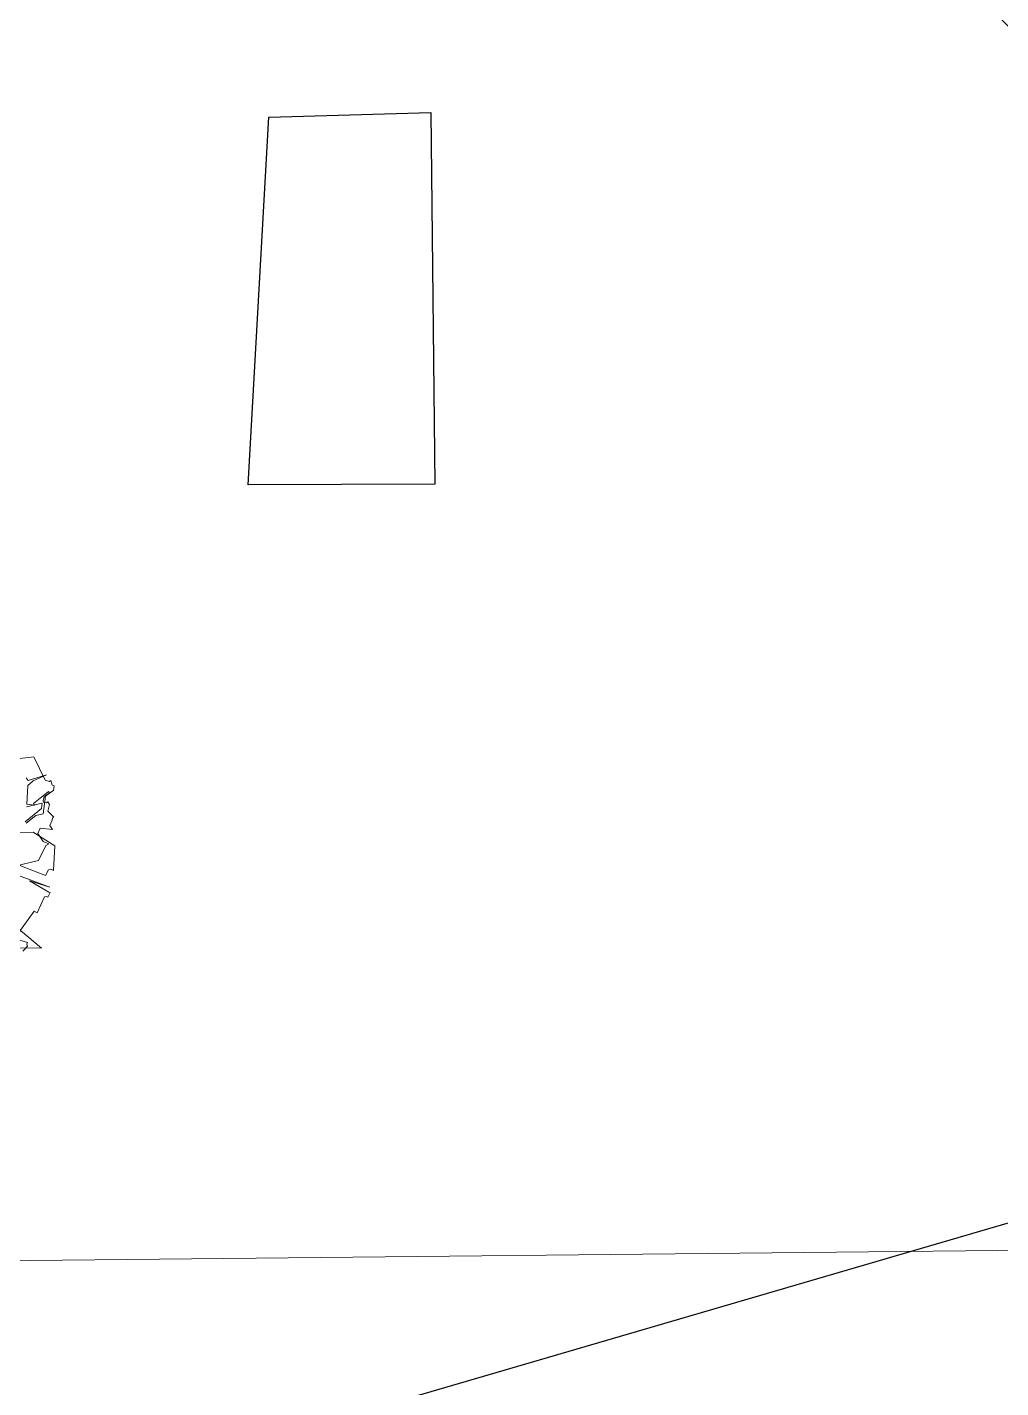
# Model space of a CAD drawing. Header units: metres. Extents: x -71 to 881, y -503 to 661.
# Drawn here: x 228 to 239.03, y -331.43 to -316.01 of the extents above; entities that cross this region are included whole.
import ezdxf

# ---------------------------------------------------------------- set-up
doc = ezdxf.new("R2010")
doc.units = ezdxf.units.M
doc.layers.add('04. Pisos', color=8, linetype='Continuous', lineweight=5)
doc.layers.add('Parede', color=6, linetype='Continuous', lineweight=30)
doc.layers.add('ARBRE', color=100, linetype='Continuous', lineweight=13, true_color=0x00ff3f)

# ---------------------------------------------------------------- blocks, each defined once
blk = doc.blocks.new('WMF2', base_point=(0, 0.01))
at = {"color": 251, "lineweight": 0, "true_color": 0x636466}
for points in [[(31.95, -175.08), (27.13, -180.99), (44.83, -177.37)], [(54.41, -189.22), (50.23, -198.2), (52.48, -203.12), (52.39, -204.21), (54.12, -203.26), (57.28, -203.53), (58.15, -205.15), (55.25, -208.11), (56.89, -208.24), (57.74, -209.97), (58.25, -210.45), (58.2, -211), (60.88, -210.67), (62.28, -212.43), (63.37, -212.54), (63.42, -211.98), (64, -211.48), (64.56, -211.53), (65.45, -212.71), (65.14, -216.33), (66.13, -217.51), (66.73, -217.02), (68.24, -217.69), (68.28, -217.15), (69.45, -216.26), (77.76, -218.17), (81.23, -212.64)], [(30.17, -175.61), (30.45, -177.74), (31.15, -178.04), (31.35, -178.56), (33.6, -177.07)], [(35.32, -176.96), (38.04, -186.65), (37.02, -187.05), (39.7, -192.27), (39.35, -192.88), (38.94, -193.04), (39.56, -194.57), (39.97, -194.4), (46.81, -191.62), (41.05, -195.63), (50.47, -189.97)], [(56.38, -190.15), (44.99, -196.88), (45.76, -198.84), (45.47, -199.54), (44.55, -199.92), (50.64, -205.39), (58.51, -202.62), (66.66, -192.17)], [(62.92, -202.64), (62.92, -209.57), (64.13, -210.8), (66.44, -206.05)], [(73.99, -211.89), (72.89, -211.89), (70.59, -217.73), (71.68, -213.12), (71.68, -210.8), (67.05, -206.67), (65.23, -208.49), (65.83, -208.49), (65.83, -214.81), (65.23, -214.81), (65.23, -213.12), (61.21, -208.97), (62.31, -206.67), (62.31, -202.64)]]:
    blk.add_lwpolyline(points, dxfattribs=at)

msp = doc.modelspace()

# ---------------------------------------------------------------- linework, layer by layer
at = {"color": 240, "true_color": 0xed1f24}
msp.add_lwpolyline([(130.881, -38.249), (138.878, -123.034), (215.555, -180.395), (249.842, -229.865), (275.245, -285.802), (260.434, -323.34), (217.064, -336.002), (165.91, -364.471), (147.453, -376.759), (136.443, -381.587)], dxfattribs=at)
at = {"layer": '04. Pisos'}
msp.add_lwpolyline([(93.348, -251.334), (114.883, -251.169), (115.346, -331.128), (273.916, -329.521)], dxfattribs=at)
msp.add_arc((272.725, -281.054), 48.482, 213.3906, 273.781, dxfattribs=at)
at = {"layer": 'Parede'}
msp.add_lwpolyline([(230.737, -317.032), (232.574, -316.977), (232.619, -321.189), (230.504, -321.198), (230.737, -317.032)], dxfattribs=at)

# ---------------------------------------------------------------- block references
at = {"layer": 'ARBRE', "color": 251, "lineweight": 5, "true_color": 0x636466, "xscale": 0.03451886634015593, "yscale": 0.03451886634015593, "zscale": 0.03451886634015593, "rotation": 128.5771086415459}
msp.add_blockref('WMF2', (223.86, -331.075), dxfattribs=at)

doc.saveas('drawing.dxf')
